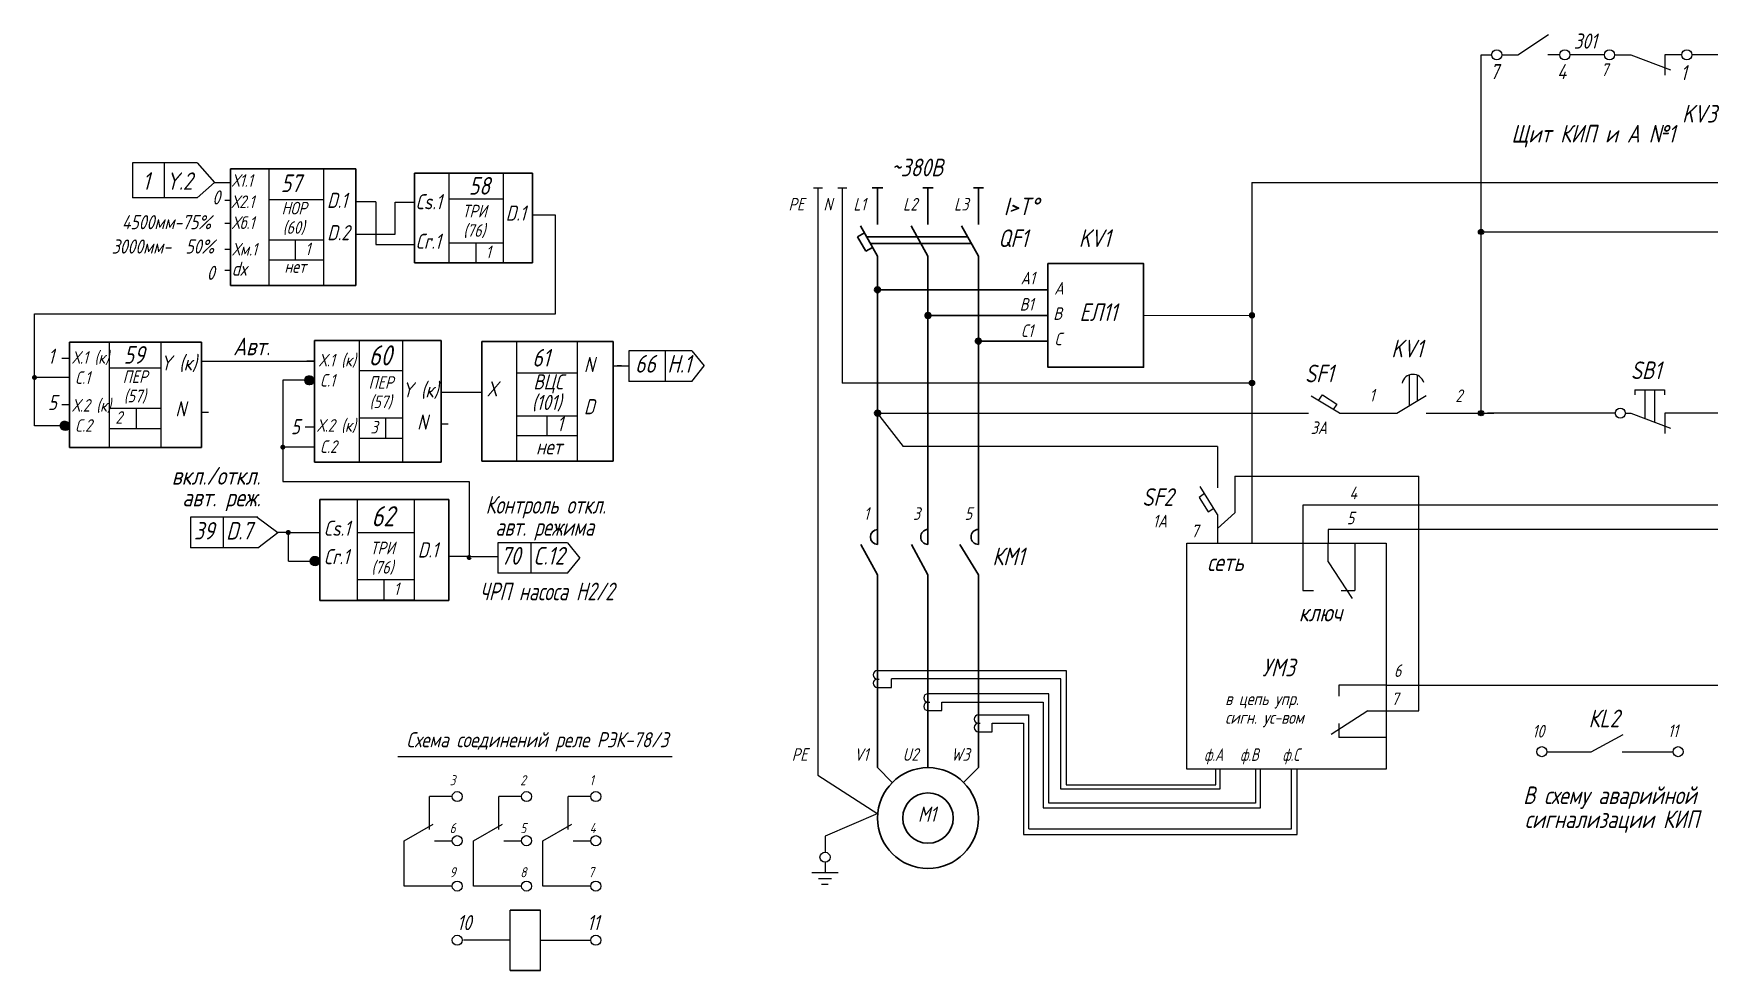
# Model space of a CAD drawing. Header units: millimetres. Extents: x -1319 to 705, y 574 to 3169.
# Drawn here: x -382.5 to -50.1, y 573.6 to 759.5 of the extents above; entities that cross this region are included whole.
import ezdxf

# ---------------------------------------------------------------- set-up
doc = ezdxf.new("R2010")
doc.units = ezdxf.units.MM
for name, color, linetype, lineweight in [('1-основная-050 ж', 2, 'Continuous', 50), ('3 Тонк - 0.25', 140, 'Continuous', 25), ('6 Размер - 0.25', 211, 'Continuous', 25), ('7-Текст-02', 4, 'Continuous', 30), ('7-тонкая-текст.-02', 4, 'Continuous', 30), ('7-тонкая.текст-02', 4, 'Continuous', 30), ('Архит.- 025', 122, 'Continuous', 25), ('архитек. - 025', 140, 'Continuous', 25), ('Архитек.-025', 140, 'Continuous', 25), ('Заголовок - 030', 211, 'Continuous', 30), ('Заголовок- 40', 31, 'Continuous', 40), ('Измен.-030', 21, 'Continuous', 30), ('Предохр - 30', 3, 'Continuous', 30), ('Размеры - 018', 254, 'Continuous', 18), ('Текст', 7, 'Continuous', 50), ('Тонкая - 025', 161, 'Continuous', 25), ('Тонкая-0.25', 171, 'Continuous', 25)]:
    doc.layers.add(name, color=color, linetype=linetype, lineweight=lineweight)
doc.layers.add('7-ТОНКАЯ-02', color=7, linetype='Continuous', lineweight=30, true_color=0xff47ff)
doc.styles.add('1', font='simplex.shx', dxfattribs={"width": 0.8, "height": 2.5})
doc.styles.add('1н', font='simplex.shx', dxfattribs={"width": 0.8, "oblique": 15, "height": 2.5})
doc.styles.add('2н', font='simplex.shx', dxfattribs={"width": 0.8, "oblique": 15, "height": 3.5})
doc.styles.add('GOST тип А', font='GOST_A.TTF', dxfattribs={"oblique": 15})
doc.styles.add('АСУТП', font='GOST_A.TTF', dxfattribs={"oblique": 15, "height": 2.5})

msp = doc.modelspace()

# ---------------------------------------------------------------- hatches: boundary and pattern name
for points in [[(-328.86, 690.68, 1), (-326.88, 690.68, 1)], [(-328.86, 690.68, 1), (-326.88, 690.68, 1)], [(-328.86, 690.68, 1), (-326.88, 690.68, 1)], [(-328.86, 690.68, 1), (-326.88, 690.68, 1)], [(-377.37, 681.69, 1), (-375.39, 681.69, 1)], [(-377.34, 681.65, 1), (-375.36, 681.65, 1)], [(-377.34, 681.65, 1), (-375.36, 681.65, 1)], [(-377.34, 681.65, 1), (-375.36, 681.65, 1)], [(-327.8, 654.81, 1), (-325.82, 654.81, 1)], [(-327.8, 654.81, 1), (-325.82, 654.81, 1)], [(-327.71, 654.86, 1), (-325.73, 654.86, 1)], [(-327.71, 654.86, 1), (-325.73, 654.86, 1)]]:
    msp.add_hatch(color=1).paths.add_polyline_path(points)
h = msp.add_hatch(color=1)
edge = h.paths.add_edge_path()
edge.add_arc((-382.32, 691.21), 0.2, 0, 360)
h = msp.add_hatch(color=1)
edge = h.paths.add_edge_path()
edge.add_arc((-331.99, 660.47), 0.2, 0, 360)
at = {"layer": 'Заголовок- 40'}
for points in [[(-215.64, 708.63, 1), (-214.59, 708.63, 1)], [(-205.64, 703.53, 1), (-204.59, 703.53, 1)], [(-195.65, 698.45, 1), (-194.6, 698.45, 1)]]:
    msp.add_hatch(color=7, dxfattribs=at).paths.add_polyline_path(points)
h = msp.add_hatch(color=7, dxfattribs=at)
edge = h.paths.add_edge_path()
edge.add_arc((-215.11, 684.15), 0.522, 0, 360)
at = {"layer": 'Измен.-030', "lineweight": -3}
h = msp.add_hatch(color=7, dxfattribs=at)
edge = h.paths.add_edge_path()
edge.add_arc((-95.41, 720.11), 0.522, 0, 360)
h = msp.add_hatch(color=7, dxfattribs=at)
edge = h.paths.add_edge_path()
edge.add_arc((-95.41, 684.15), 0.522, 0, 360)
at = {"layer": 'Размеры - 018'}
msp.add_hatch(color=7, dxfattribs=at).paths.add_polyline_path([(-141.38, 703.56, 1), (-140.33, 703.56, 1)])
at = {"layer": 'Размеры - 018', "lineweight": -3}
msp.add_hatch(color=7, dxfattribs=at).paths.add_polyline_path([(-141.38, 690.13, 1), (-140.33, 690.13, 1)])

# ---------------------------------------------------------------- linework, layer by layer
for p, q in [((-95.41, 748.55), (-95.41, 755.22)), ((-79.93, 755.24), (-82.16, 755.24)), ((-79.79, 755.24), (-79.93, 755.24)), ((-70.93, 755.24), (-77.79, 755.24)), ((-95.41, 720.11), (-95.41, 748.55)), ((-95.41, 748.55), (-95.41, 748.55)), ((-68.79, 684.15), (-94.13, 684.12)), ((-310.24, 616.05), (-263.99, 616.05)), ((-263.99, 616.05), (-255.83, 616.05))]:
    msp.add_line(p, q)
at = {"color": 1}
for p, q in [((-350.07, 733.79), (-362.92, 733.79)), ((-362.92, 733.79), (-362.92, 726.84)), ((-356.64, 733.79), (-356.64, 726.84)), ((-350.07, 733.79), (-346.61, 729.91)), ((-335.86, 732.63), (-335.86, 709.48)), ((-324.99, 732.63), (-324.99, 709.48)), ((-300.12, 731.75), (-300.12, 713.97)), ((-289.38, 731.75), (-289.38, 713.97)), ((-350.07, 726.84), (-346.61, 729.91)), ((-346.61, 729.91), (-343.42, 729.91)), ((-350.07, 726.84), (-362.92, 726.84)), ((-343.42, 726.33), (-344.56, 726.33)), ((-335.86, 726.57), (-324.99, 726.57)), ((-314.65, 726.1), (-318.62, 726.1)), ((-314.65, 726.1), (-314.65, 717.59)), ((-310.81, 726.01), (-306.89, 726.01)), ((-310.81, 719.66), (-310.81, 726.01)), ((-300.12, 726.67), (-289.38, 726.67)), ((-343.42, 721.78), (-344.56, 721.78)), ((-278.97, 723.42), (-283.53, 723.42)), ((-278.97, 703.83), (-278.97, 723.42)), ((-335.86, 718.57), (-324.99, 718.57)), ((-330.62, 718.57), (-330.62, 714.57)), ((-318.62, 719.66), (-310.81, 719.66)), ((-343.42, 716.59), (-344.56, 716.59)), ((-314.65, 717.59), (-306.94, 717.59)), ((-300.12, 717.97), (-289.38, 717.97)), ((-294.81, 717.97), (-294.81, 713.97)), ((-343.42, 712.48), (-344.56, 712.48)), ((-335.86, 714.57), (-324.99, 714.57)), ((-300.12, 713.97), (-289.38, 713.97)), ((-382.32, 681.62), (-382.32, 703.83)), ((-382.32, 703.83), (-278.97, 703.83)), ((-367.52, 698.21), (-367.52, 677.32)), ((-357.27, 698.21), (-357.27, 677.32)), ((-317.9, 698.57), (-317.9, 674.45)), ((-309.34, 698.57), (-309.34, 674.45)), ((-286.72, 698.38), (-286.72, 674.62)), ((-274.72, 698.38), (-274.72, 674.62)), ((-375.37, 694.97), (-376.88, 694.97)), ((-251.93, 696.55), (-264.42, 696.55)), ((-251.93, 696.55), (-264.42, 696.55)), ((-264.42, 696.55), (-264.42, 690.46)), ((-257.23, 696.55), (-257.23, 690.46)), ((-251.93, 696.55), (-249.48, 693.51)), ((-367.52, 693.13), (-357.27, 693.13)), ((-349.2, 694.44), (-326.79, 694.44)), ((-326.79, 694.44), (-328.3, 694.44)), ((-317.9, 692.59), (-309.34, 692.59)), ((-286.72, 692.14), (-274.72, 692.14)), ((-267.57, 693.54), (-264.42, 693.54)), ((-265.88, 693.54), (-266.73, 693.54)), ((-251.93, 690.46), (-249.48, 693.51)), ((-375.37, 691.21), (-382.32, 691.21)), ((-326.79, 690.67), (-333.06, 690.67)), ((-333.06, 690.67), (-333.06, 670.62)), ((-326.9, 690.64), (-326.85, 690.64)), ((-326.9, 690.64), (-326.85, 690.64)), ((-326.9, 690.64), (-326.85, 690.64)), ((-326.9, 690.64), (-326.85, 690.64)), ((-301.66, 688.31), (-293.62, 688.31)), ((-251.93, 690.46), (-264.42, 690.46)), ((-375.37, 685.79), (-376.88, 685.79)), ((-375.37, 685.57), (-375.37, 685.57)), ((-367.52, 685.13), (-357.27, 685.13)), ((-362.16, 685.13), (-362.16, 681.13)), ((-375.37, 681.62), (-382.32, 681.62)), ((-375.37, 681.61), (-375.32, 681.61)), ((-375.37, 681.61), (-375.32, 681.61)), ((-375.37, 681.61), (-375.32, 681.61)), ((-375.37, 681.61), (-375.32, 681.61)), ((-349.19, 684.38), (-347.81, 684.38)), ((-317.9, 683.21), (-309.34, 683.21)), ((-312.7, 683.21), (-312.7, 679.21)), ((-301.66, 682.05), (-300.28, 682.05)), ((-286.72, 683.65), (-274.72, 683.65)), ((-280.72, 683.65), (-280.72, 679.65)), ((-367.52, 681.13), (-357.27, 681.13)), ((-331.05, 681.45), (-331.02, 681.45)), ((-331.05, 681.45), (-331.02, 681.45)), ((-328.66, 681.45), (-326.79, 681.45)), ((-317.9, 679.21), (-309.34, 679.21)), ((-286.72, 679.7), (-274.72, 679.7)), ((-326.79, 677.43), (-333.06, 677.43)), ((-333.06, 670.62), (-296.1, 670.62)), ((-296.1, 670.62), (-296.1, 655.71)), ((-318.35, 667.01), (-318.35, 646.98)), ((-307.05, 667.01), (-307.05, 646.98)), ((-338.17, 663.52), (-351.38, 663.52)), ((-351.38, 663.52), (-351.38, 657.44)), ((-338.17, 663.52), (-351.38, 663.52)), ((-338.04, 663.52), (-351.25, 663.52)), ((-338.04, 663.52), (-351.25, 663.52)), ((-344.9, 663.54), (-344.9, 657.46)), ((-338.17, 663.52), (-334.06, 660.48)), ((-338.04, 657.44), (-334.06, 660.48)), ((-331.94, 660.48), (-334.06, 660.48)), ((-331.94, 660.45), (-325.69, 660.45)), ((-331.94, 654.81), (-331.94, 660.45)), ((-318.35, 660.45), (-307.05, 660.45)), ((-276.6, 658.46), (-290.43, 658.46)), ((-276.6, 658.46), (-290.43, 658.46)), ((-290.43, 658.46), (-290.43, 652.38)), ((-290.43, 658.46), (-290.43, 652.38)), ((-283.87, 658.46), (-283.87, 652.38)), ((-276.6, 658.46), (-274.15, 655.42)), ((-338.17, 657.44), (-351.38, 657.44)), ((-338.04, 657.44), (-351.25, 657.44)), ((-296.1, 655.71), (-300.23, 655.71)), ((-296.1, 655.71), (-290.43, 655.71)), ((-276.6, 652.38), (-274.15, 655.42)), ((-331.94, 654.81), (-325.69, 654.81)), ((-325.83, 654.77), (-325.78, 654.77)), ((-325.83, 654.77), (-325.78, 654.77)), ((-325.74, 654.81), (-325.69, 654.81)), ((-325.74, 654.81), (-325.69, 654.81)), ((-276.6, 652.38), (-290.43, 652.38)), ((-318.35, 651.15), (-307.05, 651.15)), ((-313.05, 651.15), (-313.05, 647.15)), ((-318.35, 647.15), (-307.05, 647.15))]:
    msp.add_line(p, q, dxfattribs=at)
at = {"color": 1, "lineweight": 30}
for p, q in [((-343.42, 732.63), (-318.62, 732.63)), ((-343.42, 732.63), (-343.42, 709.48)), ((-318.62, 732.63), (-318.62, 709.48)), ((-306.94, 731.75), (-283.53, 731.75)), ((-306.94, 731.75), (-306.94, 713.97)), ((-283.53, 731.75), (-283.53, 713.97)), ((-306.94, 713.97), (-283.53, 713.97)), ((-343.42, 709.48), (-318.62, 709.48)), ((-375.37, 698.21), (-349.2, 698.21)), ((-375.37, 698.21), (-375.37, 677.32)), ((-349.2, 698.21), (-349.2, 677.32)), ((-326.79, 698.57), (-301.66, 698.57)), ((-326.79, 698.57), (-326.79, 674.45)), ((-301.66, 698.57), (-301.66, 674.45)), ((-293.62, 698.38), (-267.57, 698.38)), ((-293.62, 698.38), (-293.62, 674.62)), ((-267.57, 698.38), (-267.57, 674.62)), ((-375.37, 677.32), (-349.2, 677.32)), ((-326.79, 674.45), (-301.66, 674.45)), ((-293.62, 674.62), (-267.57, 674.62)), ((-325.74, 667.01), (-300.12, 667.01)), ((-325.74, 667.01), (-325.74, 646.98)), ((-300.12, 667.01), (-300.12, 646.98)), ((-325.74, 646.98), (-300.12, 646.98))]:
    msp.add_line(p, q, dxfattribs=at)
at = {"linetype": 'Continuous'}
for p, q in [((-303.98, 601.59), (-303.98, 608.1)), ((-299.48, 608.09), (-303.98, 608.1)), ((-285.73, 608.09), (-290.23, 608.09)), ((-290.23, 601.59), (-290.23, 608.09)), ((-276.48, 601.59), (-276.48, 608.09)), ((-271.98, 608.09), (-276.48, 608.09)), ((-308.98, 590.34), (-308.98, 599.34)), ((-302.98, 599.34), (-299.48, 599.34)), ((-295.23, 590.34), (-295.23, 599.34)), ((-289.23, 599.34), (-285.73, 599.34)), ((-281.48, 590.34), (-281.48, 599.34)), ((-275.48, 599.34), (-271.98, 599.34)), ((-299.48, 590.34), (-308.98, 590.34)), ((-285.73, 590.34), (-295.23, 590.34)), ((-271.98, 590.34), (-281.48, 590.34)), ((-281.98, 585.59), (-287.98, 585.59)), ((-287.98, 579.59), (-297.23, 579.59)), ((-281.98, 579.59), (-271.98, 579.59))]:
    msp.add_line(p, q, dxfattribs=at)
at = {"color": 7, "linetype": 'Continuous'}
for p, q in [((-308.98, 599.34), (-303.23, 602.59)), ((-295.23, 599.34), (-289.48, 602.59)), ((-281.48, 599.34), (-275.73, 602.59)), ((-287.98, 585.59), (-281.98, 585.59)), ((-287.98, 579.59), (-287.98, 585.59)), ((-281.98, 573.59), (-281.98, 585.59)), ((-287.98, 573.59), (-287.98, 579.59)), ((-287.98, 573.59), (-281.98, 573.59)), ((-281.98, 573.59), (-287.98, 573.59))]:
    msp.add_line(p, q, dxfattribs=at)
at = {"color": 1, "lineweight": 30}
for centre in [(-327.9, 690.68), (-327.9, 690.68), (-327.9, 690.68), (-327.9, 690.68), (-327.9, 690.68), (-327.9, 690.68), (-327.72, 690.65), (-327.72, 690.65), (-327.72, 690.65), (-327.72, 690.65), (-376.37, 681.65), (-376.37, 681.65), (-376.37, 681.65), (-376.37, 681.65), (-376.37, 681.65), (-376.37, 681.65), (-376.19, 681.62), (-376.19, 681.62), (-376.19, 681.62), (-376.19, 681.62), (-326.83, 654.81), (-326.83, 654.81), (-326.83, 654.81), (-326.75, 654.86), (-326.75, 654.86), (-326.75, 654.86), (-326.65, 654.78), (-326.65, 654.78), (-326.57, 654.83), (-326.57, 654.83)]:
    msp.add_circle(centre, 0.825, dxfattribs=at)
at = {"color": 1, "lineweight": 60}
for centre in [(-382.32, 691.21), (-333.06, 677.43), (-331.99, 660.47), (-296.1, 655.51)]:
    msp.add_circle(centre, 0.2, dxfattribs=at)
at = {"linetype": 'Continuous'}
for centre in [(-298.48, 608.09), (-284.73, 608.09), (-270.98, 608.09), (-298.48, 599.34), (-284.73, 599.34), (-270.98, 599.34), (-298.48, 590.34), (-284.73, 590.34), (-270.98, 590.34), (-298.48, 579.59), (-270.98, 579.59)]:
    msp.add_circle(centre, 1, dxfattribs=at)
at = {"layer": '1-основная-050 ж', "color": 7, "lineweight": 30}
for p, q in [((-216.16, 728.85), (-214.07, 728.85)), ((-215.11, 728.85), (-215.11, 721.57)), ((-206.16, 728.85), (-204.07, 728.85)), ((-205.11, 728.85), (-205.11, 721.57)), ((-196.1, 728.85), (-194.13, 728.85)), ((-195.11, 728.85), (-195.11, 721.57)), ((-217.73, 719.93), (-219.08, 719.16)), ((-219.08, 719.16), (-217.43, 716.28)), ((-215.11, 715.3), (-218.48, 721.3)), ((-217.27, 719.12), (-197.25, 719.12)), ((-205.11, 715.3), (-208.48, 721.3)), ((-195.11, 715.3), (-198.48, 721.3)), ((-217.43, 716.28), (-216.1, 717.03)), ((-216.52, 717.81), (-196.52, 717.8)), ((-215.11, 715.3), (-215.11, 658.1)), ((-205.11, 715.3), (-205.11, 658.1)), ((-195.11, 715.3), (-195.11, 658.1)), ((-181.31, 708.63), (-215.11, 708.63)), ((-181.31, 703.53), (-205.11, 703.53)), ((-181.31, 698.45), (-195.12, 698.45)), ((-215.11, 652.1), (-218.46, 658.1)), ((-205.11, 652.1), (-208.41, 658.1)), ((-195.11, 652.1), (-198.78, 658.1)), ((-215.11, 652.1), (-215.11, 637.52)), ((-205.11, 652.1), (-205.11, 637.52)), ((-195.11, 652.1), (-195.11, 637.52)), ((-215.11, 637.52), (-215.11, 613.83)), ((-205.11, 637.52), (-205.11, 613.83)), ((-195.11, 637.52), (-195.11, 613.83)), ((-215.11, 613.83), (-212.19, 610.9)), ((-195.11, 613.83), (-198.04, 610.9))]:
    msp.add_line(p, q, dxfattribs=at)
for radius in [10, 5]:
    msp.add_circle((-205.11, 603.83), radius, dxfattribs=at)
for centre, start, end in [((-215.04, 659.6), 92.8348, 267.1652), ((-205.06, 659.6), 92.1019, 267.8981), ((-195.08, 659.6), 91.1141, 268.8859)]:
    msp.add_arc(centre, 1.5, start, end, dxfattribs=at)
at = {"layer": '3 Тонк - 0.25', "color": 7, "lineweight": -3, "ltscale": 0.5}
for p, q in [((-144.23, 671.63), (-107.75, 671.63)), ((-144.23, 671.63), (-144.23, 664.39)), ((-107.75, 625.11), (-107.75, 671.63)), ((-144.23, 664.39), (-147.67, 661.25)), ((-114.22, 625.11), (-107.75, 625.11))]:
    msp.add_line(p, q, dxfattribs=at)
at = {"layer": '7-ТОНКАЯ-02', "color": 7, "lineweight": -3}
msp.add_lwpolyline([(-153.79, 658.34), (-114.22, 658.34), (-114.22, 613.54), (-153.79, 613.54)], close=True, dxfattribs=at)
at = {"layer": '7-тонкая-текст.-02', "color": 7, "lineweight": -3}
for p, q in [((-73.57, 617), (-67.21, 620.41)), ((-82.37, 617), (-73.57, 617)), ((-67.44, 617), (-57.34, 617))]:
    msp.add_line(p, q, dxfattribs=at)
at = {"layer": '7-тонкая-текст.-02', "color": 7, "lineweight": 30}
msp.add_lwpolyline([(-181.31, 713.81), (-162.35, 713.81), (-162.35, 693.26), (-181.31, 693.26)], close=True, dxfattribs=at)
at = {"layer": '7-тонкая-текст.-02', "color": 7, "lineweight": -3}
for points in [[(-83.37, 616, 0, 0, 0), (-83.37, 613.26, 1.3, 0, 0), (-83.37, 610.04, 0, 0, 0)], [(-56.34, 616, 0, 0, 0), (-56.34, 613.26, 1.3, 0, 0), (-56.34, 610.03, 0, 0, 0)]]:
    msp.add_lwpolyline(points, format="xyseb", dxfattribs=at)
for centre in [(-83.37, 617), (-56.34, 617)]:
    msp.add_circle(centre, 1, dxfattribs=at)
at = {"layer": 'Архит.- 025', "color": 7}
for p, q in [((-140.85, 729.9), (-140.85, 658.34)), ((-215.11, 633.09), (-177.73, 633.09)), ((-177.73, 633.09), (-177.73, 610.43)), ((-215.11, 631.41), (-214.77, 631.41)), ((-215.11, 629.73), (-212.38, 629.73)), ((-178.75, 631.44), (-212.38, 631.44)), ((-212.38, 629.73), (-212.38, 631.44)), ((-181.17, 628.5), (-205.11, 628.5)), ((-181.17, 606.79), (-181.17, 628.5)), ((-178.75, 609.54), (-178.75, 631.44)), ((-205.11, 626.82), (-204.77, 626.82)), ((-205.11, 625.14), (-202.38, 625.14)), ((-202.38, 626.85), (-182.27, 626.85)), ((-202.38, 625.14), (-202.38, 626.85)), ((-182.27, 626.85), (-182.27, 605.88)), ((-195.11, 624.31), (-185.08, 624.31)), ((-195.11, 622.63), (-194.77, 622.63)), ((-192.38, 622.66), (-186.18, 622.66)), ((-192.38, 620.94), (-192.38, 622.66)), ((-186.18, 622.66), (-186.18, 600.55)), ((-185.08, 601.69), (-185.08, 624.31)), ((-195.11, 620.94), (-192.38, 620.94)), ((-147.21, 609.54), (-178.75, 609.54)), ((-177.73, 610.43), (-148.04, 610.43)), ((-182.27, 605.88), (-139.15, 605.88)), ((-140.14, 606.79), (-181.17, 606.79)), ((-185.08, 601.69), (-133.02, 601.69)), ((-186.18, 600.55), (-131.89, 600.55))]:
    msp.add_line(p, q, dxfattribs=at)
at = {"layer": 'Архит.- 025', "color": 7, "ltscale": 0.1}
msp.add_line((-140.85, 690.13), (-222.12, 690.13), dxfattribs=at)
at = {"layer": 'Архит.- 025', "color": 7, "lineweight": -3}
for p, q in [((-11.57, 665.92), (-130.79, 665.92)), ((-130.79, 665.92), (-130.79, 658.34)), ((-103.23, 661.07), (-125.73, 661.07)), ((-125.73, 661.07), (-125.73, 658.34)), ((-103.23, 661.07), (-103.23, 661.07)), ((-148.04, 610.43), (-148.04, 613.54)), ((-147.21, 613.54), (-147.21, 609.54)), ((-140.14, 613.54), (-140.14, 606.79)), ((-139.15, 605.88), (-139.15, 613.54)), ((-133.02, 601.69), (-133.02, 613.54)), ((-131.89, 600.55), (-131.89, 613.54))]:
    msp.add_line(p, q, dxfattribs=at)
at = {"layer": 'Архит.- 025', "color": 7, "lineweight": -3, "ltscale": 0.5}
for p, q in [((-130.79, 658.34), (-130.79, 648.95)), ((-125.73, 654.68), (-125.73, 658.34)), ((-120.42, 658.34), (-120.42, 648.95)), ((-6.34, 661.08), (-103.23, 661.07)), ((-125.73, 654.68), (-121.01, 647.41)), ((-130.79, 648.95), (-128.64, 648.95)), ((-123.19, 648.95), (-120.42, 648.95)), ((-114.22, 630.17), (-123.62, 630.17)), ((-123.62, 630.17), (-123.62, 628.02)), ((-117.88, 625.11), (-125.15, 620.39)), ((-117.88, 625.11), (-114.22, 625.11)), ((-123.62, 622.57), (-123.62, 619.8)), ((-114.22, 619.8), (-123.62, 619.8))]:
    msp.add_line(p, q, dxfattribs=at)
at = {"layer": 'Архит.- 025', "color": 7}
for centre in [(-215.11, 632.25), (-215.11, 630.57), (-205.11, 627.66), (-205.11, 625.98), (-195.11, 623.47), (-195.11, 621.79)]:
    msp.add_arc(centre, 0.842, 90.129, 269.871, dxfattribs=at)
at = {"layer": 'архитек. - 025', "color": 7}
msp.add_line((-162.35, 703.54), (-140.85, 703.56), dxfattribs=at)
at = {"layer": 'Архитек.-025', "color": 7}
msp.add_line((-140.85, 729.9), (35.75, 729.9), dxfattribs=at)
at = {"layer": 'Заголовок- 40', "color": 7}
for centre in [(-215.12, 708.63), (-205.11, 703.53), (-195.12, 698.45), (-215.11, 684.15)]:
    msp.add_circle(centre, 0.522, dxfattribs=at)
at = {"layer": 'Измен.-030', "color": 7, "lineweight": -3}
for p, q in [((-88.1, 755.22), (-82.02, 759.24)), ((-95.41, 755.22), (-93.31, 755.22)), ((-91.31, 755.22), (-88.1, 755.22)), ((-68.93, 755.24), (-65.71, 755.24)), ((-65.71, 755.24), (-57.84, 752.29)), ((-58.96, 755.24), (-58.96, 751.21)), ((-55.6, 755.24), (-58.96, 755.24)), ((-38.59, 755.24), (-53.6, 755.24)), ((-64.93, 688.77), (-64.93, 687.79)), ((-64.93, 688.77), (-59.02, 688.77)), ((-62.95, 688.77), (-62.95, 683.06)), ((-61.02, 688.77), (-61.02, 682.36)), ((-59.02, 688.77), (-59.02, 687.79)), ((-123.51, 684.15), (-129.1, 687.55)), ((-127.64, 686.66), (-126.89, 687.76)), ((-126.89, 687.76), (-124.03, 685.96)), ((-124.03, 685.96), (-124.73, 684.89)), ((-112.15, 684.15), (-106.31, 687.66)), ((-215.11, 684.15), (-153.77, 684.15)), ((-215.11, 684.1), (-210.06, 677.55)), ((-153.77, 684.15), (-129.65, 684.15)), ((-123.51, 684.15), (-112.15, 684.15)), ((-106.28, 684.15), (-92.87, 684.15)), ((-66.79, 684.15), (-65.71, 684.15)), ((-65.71, 684.15), (-57.84, 681.2)), ((-58.96, 684.15), (-58.96, 680.12)), ((-43.44, 684.15), (-58.96, 684.15)), ((-147.67, 677.55), (-210.06, 677.55)), ((-147.67, 677.55), (-147.67, 669.37)), ((-150.26, 668.22), (-151.35, 667.42)), ((-147.67, 664.03), (-151.13, 669.62)), ((-151.35, 667.42), (-149.54, 664.56)), ((-149.54, 664.56), (-148.44, 665.28)), ((-147.67, 664.03), (-147.67, 658.34))]:
    msp.add_line(p, q, dxfattribs=at)
at = {"layer": 'Измен.-030', "color": 7, "lineweight": -3, "ltscale": 0.1}
for p, q in [((-95.41, 684.15), (-95.41, 720.11)), ((-95.41, 720.11), (-0.28, 720.11)), ((-109.6, 685.68), (-109.6, 691.74)), ((-108.03, 686.63), (-108.03, 691.66))]:
    msp.add_line(p, q, dxfattribs=at)
at = {"layer": 'Измен.-030', "color": 7, "lineweight": -3, "ltscale": 0.5}
msp.add_line((-114.22, 630.17), (9.58, 630.17), dxfattribs=at)
at = {"layer": 'Измен.-030', "color": 7, "lineweight": -3}
for centre, radius in [((-92.31, 755.24), 1), ((-78.79, 755.24), 1), ((-69.93, 755.24), 1), ((-54.6, 755.24), 1), ((-95.41, 720.11), 0.522), ((-67.79, 684.15), 1), ((-95.41, 684.15), 0.522)]:
    msp.add_circle(centre, radius, dxfattribs=at)
at = {"layer": 'Измен.-030', "color": 7, "lineweight": -3, "ltscale": 0.1}
msp.add_arc((-108.91, 689.65), 2.2, 15.0042, 168.7267, dxfattribs=at)
at = {"layer": 'Размеры - 018', "color": 7}
msp.add_circle((-140.85, 703.56), 0.522, dxfattribs=at)
at = {"layer": 'Размеры - 018', "color": 7, "lineweight": -3}
msp.add_circle((-140.85, 690.13), 0.522, dxfattribs=at)
at = {"layer": 'Тонкая - 025', "color": 7}
for p, q in [((-227.84, 728.85), (-226.05, 728.85)), ((-223.02, 728.85), (-221.22, 728.85)), ((-215.05, 604.71), (-225.53, 600.24)), ((-225.53, 600.24), (-225.53, 597.05)), ((-225.53, 595.05), (-225.53, 592.98)), ((-222.92, 592.98), (-228.13, 592.98)), ((-224.22, 591.79), (-226.83, 591.79)), ((-224.93, 590.63), (-226.23, 590.63))]:
    msp.add_line(p, q, dxfattribs=at)
msp.add_circle((-225.53, 596.05), 1, dxfattribs=at)
at = {"layer": 'Тонкая-0.25', "color": 7}
for p, q in [((-226.95, 728.85), (-226.95, 612.35)), ((-222.12, 728.85), (-222.12, 690.13)), ((-226.95, 612.35), (-215.08, 604.69))]:
    msp.add_line(p, q, dxfattribs=at)

# ---------------------------------------------------------------- texts
at = {"color": 1, "style": 'АСУТП', "oblique": 15}
for s, height, p in [('D.2', 3, (-324.29, 718.46)), ('1', 2.5, (-328.63, 715.48)), ('dх', 2.8, (-343.22, 711.4)), ('нет', 2.5, (-332.76, 711.99))]:
    msp.add_text(s, height=height, dxfattribs=at).set_placement(p)
at = {"linetype": 'Continuous', "style": 'GOST тип А', "oblique": 15}
for s, height, p in [('Схема соединений реле РЭК-78/3', 3, (-308.57, 617.87)), ('3', 2, (-299.98, 610.34)), ('2', 2, (-285.98, 610.34)), ('1', 2, (-272.23, 610.34)), ('6', 2, (-299.98, 600.84)), ('5', 2, (-285.98, 600.84)), ('4', 2, (-272.23, 600.84)), ('9', 2, (-299.98, 592.09)), ('8', 2, (-285.98, 592.09)), ('7', 2, (-272.48, 592.09)), ('10', 3, (-298.53, 581.59)), ('11', 3, (-272.73, 581.59))]:
    msp.add_text(s, height=height, dxfattribs=at).set_placement(p)
at = {"layer": '6 Размер - 0.25', "color": 7, "lineweight": -3, "style": 'GOST тип А', "oblique": 15}
for s, p in [('в цепь упр.', (-146.16, 626.24)), ('сигн. ус-вом', (-146.16, 622.53))]:
    msp.add_text(s, height=2.5, dxfattribs=at).set_placement(p)
at = {"layer": '7-Текст-02', "color": 7, "lineweight": -3, "style": 'GOST тип А', "oblique": 15}
for s, p in [('Щит КИП и А №1', (-89.41, 737.84)), ('КL2', (-74.1, 621.84))]:
    msp.add_text(s, height=3.5, dxfattribs=at).set_placement(p)
at = {"layer": '7-ТОНКАЯ-02', "color": 7, "lineweight": -3, "style": 'GOST тип А', "oblique": 15}
for s, height, p in [('301', 3, (-77.03, 756.46)), ('7', 3, (-93.62, 750.4)), ('4', 3, (-80.33, 750.4)), ('7', 2.5, (-71.63, 751.02)), ('1', 3, (-55.85, 750.2)), ('1', 2.5, (-117.56, 686.44)), ('2', 2.5, (-100.51, 686.36)), ('4', 2.5, (-121.53, 667.08)), ('5', 2.5, (-122.03, 662.1)), ('6', 2.5, (-112.69, 631.83)), ('7', 2.5, (-113.2, 626.23))]:
    msp.add_text(s, height=height, dxfattribs=at).set_placement(p)
at = {"layer": '7-ТОНКАЯ-02', "color": 7, "lineweight": -3, "ltscale": 0.1, "style": 'GOST тип А', "oblique": 15}
for p in [(-175.2, 717.11), (-113.21, 695.22)]:
    msp.add_text('KV1', height=3.5, dxfattribs=at).set_placement(p)
at = {"layer": '7-ТОНКАЯ-02', "color": 7, "lineweight": -3, "style": '1н', "oblique": 15, "width": 0.8}
msp.add_text('7', height=2.5, dxfattribs=at).set_placement((-152.93, 659.53))
at = {"layer": '7-тонкая-текст.-02', "color": 7, "lineweight": -3, "style": 'GOST тип А', "oblique": 15}
for s, height, p in [('PE', 2.5, (-232.77, 724.35)), ('N', 2.5, (-225.85, 724.35)), ('A1', 2.5, (-186.73, 709.7)), ('B1', 2.5, (-186.91, 704.49)), ('C1', 2.5, (-186.72, 699.26)), ('SF1', 3.5, (-130.35, 690.27)), ('SF2', 3.5, (-162.63, 665.76)), ('1', 2.5, (-217.83, 662.98)), ('3', 2.5, (-208.08, 662.98)), ('5', 2.5, (-197.84, 662.98)), ('КМ1', 3.5, (-192.35, 653.98)), ('В схему аварийной', 3.5, (-87.07, 606.6)), ('сигнализации КИП', 3.5, (-86.74, 601.85))]:
    msp.add_text(s, height=height, dxfattribs=at).set_placement(p)
at = {"layer": '7-тонкая-текст.-02', "color": 7, "lineweight": -3, "style": '1', "oblique": 15, "width": 0.8}
for s, p in [('A', (-180.08, 707.68)), ('B', (-180.27, 702.66)), ('C', (-180.07, 697.63))]:
    msp.add_text(s, height=2.5, dxfattribs=at).set_placement(p)
at = {"layer": '7-тонкая-текст.-02', "color": 7, "lineweight": -3, "ltscale": 0.1, "style": 'GOST тип А', "oblique": 15}
msp.add_text('ЕЛ11', height=3.5, dxfattribs=at).set_placement((-175.08, 702.43))
at = {"layer": '7-тонкая-текст.-02', "color": 7, "style": 'GOST тип А', "oblique": 15}
msp.add_text('PE', height=2.5, dxfattribs=at).set_placement((-232.12, 615.19))
at = {"layer": '7-тонкая-текст.-02', "color": 7, "lineweight": 30, "style": 'GOST тип А', "oblique": 15}
for s, p in [('V1', (-219.76, 615.19)), ('U2', (-210.15, 615.19)), ('W3', (-200.51, 615.19))]:
    msp.add_text(s, height=2.5, dxfattribs=at).set_placement(p)
at = {"layer": '7-тонкая.текст-02', "color": 7, "lineweight": -3, "style": 'GOST тип А', "oblique": 15}
for s, height, p in [('~380В', 3.5, (-212.47, 731.14)), ('L1', 2.5, (-219.9, 724.35)), ('L2', 2.5, (-210.06, 724.35)), ('L3', 2.5, (-199.94, 724.35)), ('QF1', 3.5, (-191.2, 717.1))]:
    msp.add_text(s, height=height, dxfattribs=at).set_placement(p)
at = {"layer": '7-тонкая.текст-02', "color": 7, "lineweight": -3, "style": '2н', "oblique": 15, "width": 0.8}
msp.add_text('I>T%%D', height=3.5, dxfattribs=at).set_placement((-190.08, 723.42))
at = {"layer": '7-тонкая.текст-02', "color": 7, "style": 'GOST тип А', "oblique": 15}
msp.add_text('М1', height=3, dxfattribs=at).set_placement((-207.11, 603.1))
at = {"layer": 'Архит.- 025', "color": 7, "lineweight": -3, "style": '1н', "oblique": 15, "width": 0.7}
for s, p in [('ф.А', (-150.34, 615.17)), ('ф.В', (-143.21, 615.17)), ('ф.С', (-134.81, 615.17))]:
    msp.add_text(s, height=2.5, dxfattribs=at).set_placement(p)
at = {"layer": 'архитек. - 025', "color": 7, "lineweight": -3, "style": 'GOST тип А', "oblique": 15}
msp.add_text('УМЗ', height=3.5, dxfattribs=at).set_placement((-138.8, 631.95))
at = {"layer": 'Архитек.-025', "color": 7, "lineweight": -3, "style": 'GOST тип А', "oblique": 15}
for s, height, p in [('3А', 2.5, (-129.2, 680.01)), ('1А', 2.5, (-160.53, 661.49)), ('сеть', 3.5, (-149.74, 652.83)), ('ключ', 3.5, (-131.55, 642.85))]:
    msp.add_text(s, height=height, dxfattribs=at).set_placement(p)
at = {"layer": 'Заголовок - 030', "color": 7, "lineweight": -3, "style": 'GOST тип А', "oblique": 15}
for s, p in [('10', (-85.26, 619.81)), ('11', (-58.35, 619.9))]:
    msp.add_text(s, height=2.5, dxfattribs=at).set_placement(p)
at = {"layer": 'Предохр - 30', "color": 7, "lineweight": -3, "style": 'GOST тип А', "oblique": 15}
for s, p in [('KV3', (-55.54, 741.8)), ('SB1', (-65.73, 690.91))]:
    msp.add_text(s, height=3.5, dxfattribs=at).set_placement(p)
at = {"layer": 'Текст', "color": 1, "lineweight": 15, "style": 'GOST тип А', "oblique": 15}
for s, height, p in [('1', 3.5, (-360.91, 728.46)), ('Y.2', 3.456, (-356.23, 728.46)), ('58', 3.5, (-296.19, 727.5)), ('Сs.1', 3, (-306.72, 724.6)), ('ТРИ', 2.5, (-297.48, 722.98)), ('D.1', 3, (-288.88, 722.34)), ('(76)', 2.5, (-297.28, 719.14)), ('Сr.1', 3, (-306.72, 716.75)), ('1', 2.5, (-292.82, 714.88)), ('Авт.', 3.5, (-342.91, 695.64)), ('1', 3, (-379.66, 693.94)), ('Х.1 (к) ', 2.5, (-374.89, 693.96)), ('59', 3.5, (-364.66, 693.96)), ('Y (к)', 3, (-357.35, 692.62)), ('Х.1 (к) ', 2.5, (-325.93, 693.42)), ('60', 4, (-316.04, 693.61)), ('61', 3.5, (-283.6, 693.4)), ('N', 3, (-273.35, 692.31)), ('66', 3.5, (-263.22, 692.19)), ('H.1', 3.5, (-256.79, 692.19)), ('С.1', 2.5, (-374.25, 689.96)), ('ПЕР', 2.5, (-364.83, 690.14)), ('С.1', 2.5, (-325.67, 689.42)), ('ПЕР', 2.5, (-316.07, 688.99)), ('ВЦС', 3, (-283.39, 688.86)), ('(57)', 2.5, (-364.62, 686.3)), ('Y (к)', 3, (-309.42, 687.27)), ('Х', 3, (-292.5, 687.47)), ('5', 3, (-379.66, 684.76)), ('Х.2 (к) ', 2.5, (-374.89, 684.45)), ('N', 3, (-354.39, 683.52)), ('(57)', 2.5, (-315.87, 685.15)), ('(101)', 3, (-283.68, 684.78)), ('D', 3, (-273.35, 683.94)), ('С.2', 2.5, (-374.25, 680.45)), ('2', 2.5, (-366.3, 682.04)), ('5', 3, (-331.48, 679.98)), ('Х.2 (к) ', 2.5, (-326.31, 680.47)), ('3', 2.5, (-315.68, 680.12)), ('N', 3, (-306.45, 680.88)), ('1', 3, (-278.72, 680.56)), ('С.2', 2.5, (-325.67, 676.26)), ('нет', 3, (-282.85, 675.98)), ('вкл./откл.', 3.5, (-355.11, 669.97)), ('авт. реж.', 3.5, (-353.02, 665.67)), ('62', 4, (-315.5, 661.71)), ('39', 3.456, (-350.7, 659.09)), ('D.7', 3.456, (-344.33, 659.09)), ('Сs.1', 3, (-324.92, 659.82)), ('ТРИ', 2.5, (-315.72, 656.16)), ('D.1', 3, (-306.31, 655.52)), ('Сr.1', 3, (-324.92, 654.19)), ('(76)', 2.5, (-315.51, 652.32)), ('70', 3.5, (-289.86, 654.11)), ('C.12', 3.5, (-283.43, 654.11)), ('1', 2.5, (-311.05, 648.06))]:
    msp.add_text(s, height=height, dxfattribs=at).set_placement(p)
at = {"layer": 'Текст', "color": 1, "style": 'GOST тип А', "oblique": 15}
for s, height, p in [('Х1.1', 2.5, (-343.22, 729.06)), ('57', 3.5, (-333.48, 728)), ('0', 2.8, (-347.07, 725.55)), ('Х2.1', 2.5, (-343.28, 724.85)), ('HОР', 2.5, (-333.3, 723.57)), ('D.1', 3, (-324.32, 724.87)), ('4500мм-75%%%', 2.8, (-365, 720.64)), ('Хб.1', 2.5, (-343.19, 720.69)), ('(60)', 2.5, (-333.09, 719.74)), ('3000мм-  50%%%', 2.8, (-367.01, 715.81)), ('Хм.1', 2.5, (-343.13, 715.42)), ('0', 2.8, (-348.15, 710.59))]:
    msp.add_text(s, height=height, dxfattribs=at).set_placement(p)
at = {"layer": 'Текст', "color": 1, "lineweight": 15, "style": 'GOST тип А', "oblique": 15, "width": 0.9}
for s, p in [('Контроль откл.  ', (-292.85, 664.22)), ('авт. режима ', (-290.92, 659.83)), ('ЧРП насоса Н2/2', (-294.06, 647.03))]:
    msp.add_text(s, height=3.5, dxfattribs=at).set_placement(p)

doc.saveas('drawing.dxf')
